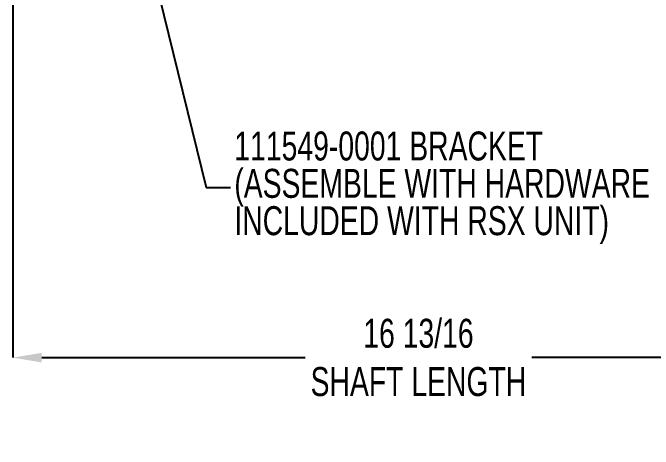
# Model space of a CAD drawing. Header units: inches. Extents: x 1.6 to 13.7, y 11.3 to 20.2.
# Drawn here: x 8.117 to 11.431, y 11.333 to 13.592 of the extents above; entities that cross this region are included whole.
import ezdxf

# ---------------------------------------------------------------- set-up
doc = ezdxf.new("R2010")
doc.units = ezdxf.units.IN
doc.header["$MEASUREMENT"] = 0
doc.header["$PDSIZE"] = -1
doc.layers.add('DIM', color=1, linetype='Continuous')
doc.styles.add('SLDTEXTSTYLE0', font='ARIAL.TTF', dxfattribs={"width": 0.7})
doc.styles.get("Standard").update_dxf_attribs({"font": 'ARIAL.TTF'})
doc.dimstyles.new('SLDDIMSTYLE0', dxfattribs={"dimtxt": 0.15, "dimasz": 0.15, "dimexe": 0, "dimexo": 0.0625, "dimgap": 0.0375, "dimtad": 0, "dimtih": 1, "dimtoh": 1, "dimdec": 1, "dimlfac": 4, "dimrnd": 1e-09, "dimzin": 12, "dimdsep": 46, "dimtxsty": 'SLDTEXTSTYLE0', "dimsah": 1, "dimcen": 0.09, "dimadec": 0, "dimazin": 0, "dimtfac": 1, "dimtdec": 1, "dimtofl": 0, "dimtmove": 0, "dimatfit": 3, "dimfxl": 0, "dimtolj": 1, "dimtzin": 12, "dimarcsym": 0})
doc.dimstyles.new('SLDDIMSTYLE1', dxfattribs={"dimtxt": 0.15, "dimasz": 0.15, "dimexe": 0, "dimexo": 0.0625, "dimgap": 0.0375, "dimtad": 0, "dimtih": 1, "dimtoh": 1, "dimdec": 0, "dimrnd": 1e-09, "dimzin": 0, "dimdsep": 46, "dimtxsty": 'Standard', "dimsah": 1, "dimcen": 0.09, "dimadec": 0, "dimazin": 0, "dimtfac": 1, "dimtdec": 0, "dimtofl": 0, "dimtmove": 0, "dimatfit": 3, "dimfxl": 0, "dimtolj": 1, "dimtzin": 0, "dimarcsym": 0})

# ---------------------------------------------------------------- blocks, each defined once
blk = doc.blocks.new('*D11')
at = {"color": 0, "linetype": 'ByBlock', "lineweight": -2}
for p, q in [((8.1166, 14.8333), (8.1166, 11.8068)), ((12.3156, 14.8333), (12.3156, 11.8068)), ((8.2666, 11.8068), (9.6295, 11.8068)), ((12.1656, 11.8068), (10.8027, 11.8068))]:
    blk.add_line(p, q, dxfattribs=at)
at = {"color": 0, "linetype": 'ByBlock'}
for points in [[(8.1166, 11.8068), (8.2666, 11.7818), (8.2666, 11.8318)], [(12.3156, 11.8068), (12.1656, 11.7818), (12.1656, 11.8318)]]:
    blk.add_solid(points, dxfattribs=at)
at = {"layer": 'DEFPOINTS', "color": 0, "linetype": 'ByBlock'}
for p in [(8.1166, 14.8958), (12.3156, 14.8958)]:
    blk.add_point(p, dxfattribs=at)
at = {"color": 0, "linetype": 'ByBlock', "insert": (10.2161, 11.8068), "char_height": 0.15, "attachment_point": 5, "style": 'SLDTEXTSTYLE0'}
blk.add_mtext('16 13/16\\PSHAFT LENGTH', dxfattribs=at)
blk = doc.blocks.new('SW_NOTE_2')
at = {"layer": 'DIM', "color": 0, "char_height": 0.15, "attachment_point": 1, "style": 'SLDTEXTSTYLE0'}
for s, insert in [('111549-0001 BRACKET', (0.0201, 0.2904)), ('(ASSEMBLE WITH HARDWARE', (0.0201, 0.097)), ('INCLUDED WITH RSX UNIT)', (0.0201, -0.0963))]:
    blk.add_mtext(s, dxfattribs=dict(at, insert=insert))

msp = doc.modelspace()

# ---------------------------------------------------------------- block references
at = {"layer": 'DIM'}
msp.add_blockref('SW_NOTE_2', (9.24311, 12.687227), dxfattribs=at)

# ---------------------------------------------------------------- dimensions: what is measured, and where the dimension line sits
dim = msp.add_linear_dim(base=(12.315566, 11.806808), p1=(8.116641, 14.895843), p2=(12.315566, 14.895843), text='<>\\PSHAFT LENGTH', dimstyle='SLDDIMSTYLE0', override={"dimdec": 4, "dimlunit": 5, "dimfrac": 2}, dxfattribs=at)
dim.commit()
dim.dimension.update_dxf_attribs({"geometry": '*D11', "text_midpoint": (10.216103, 11.806808)})

# ---------------------------------------------------------------- leaders
msp.add_leader([(8.836317, 13.835093), (9.11811, 12.687227), (9.24311, 12.687227)], dimstyle='SLDDIMSTYLE1', override={"dimscale": 1, "dimgap": 0.0375, "dimtad": 0, "dimclrd": 0}, dxfattribs=at)

doc.saveas('drawing.dxf')
